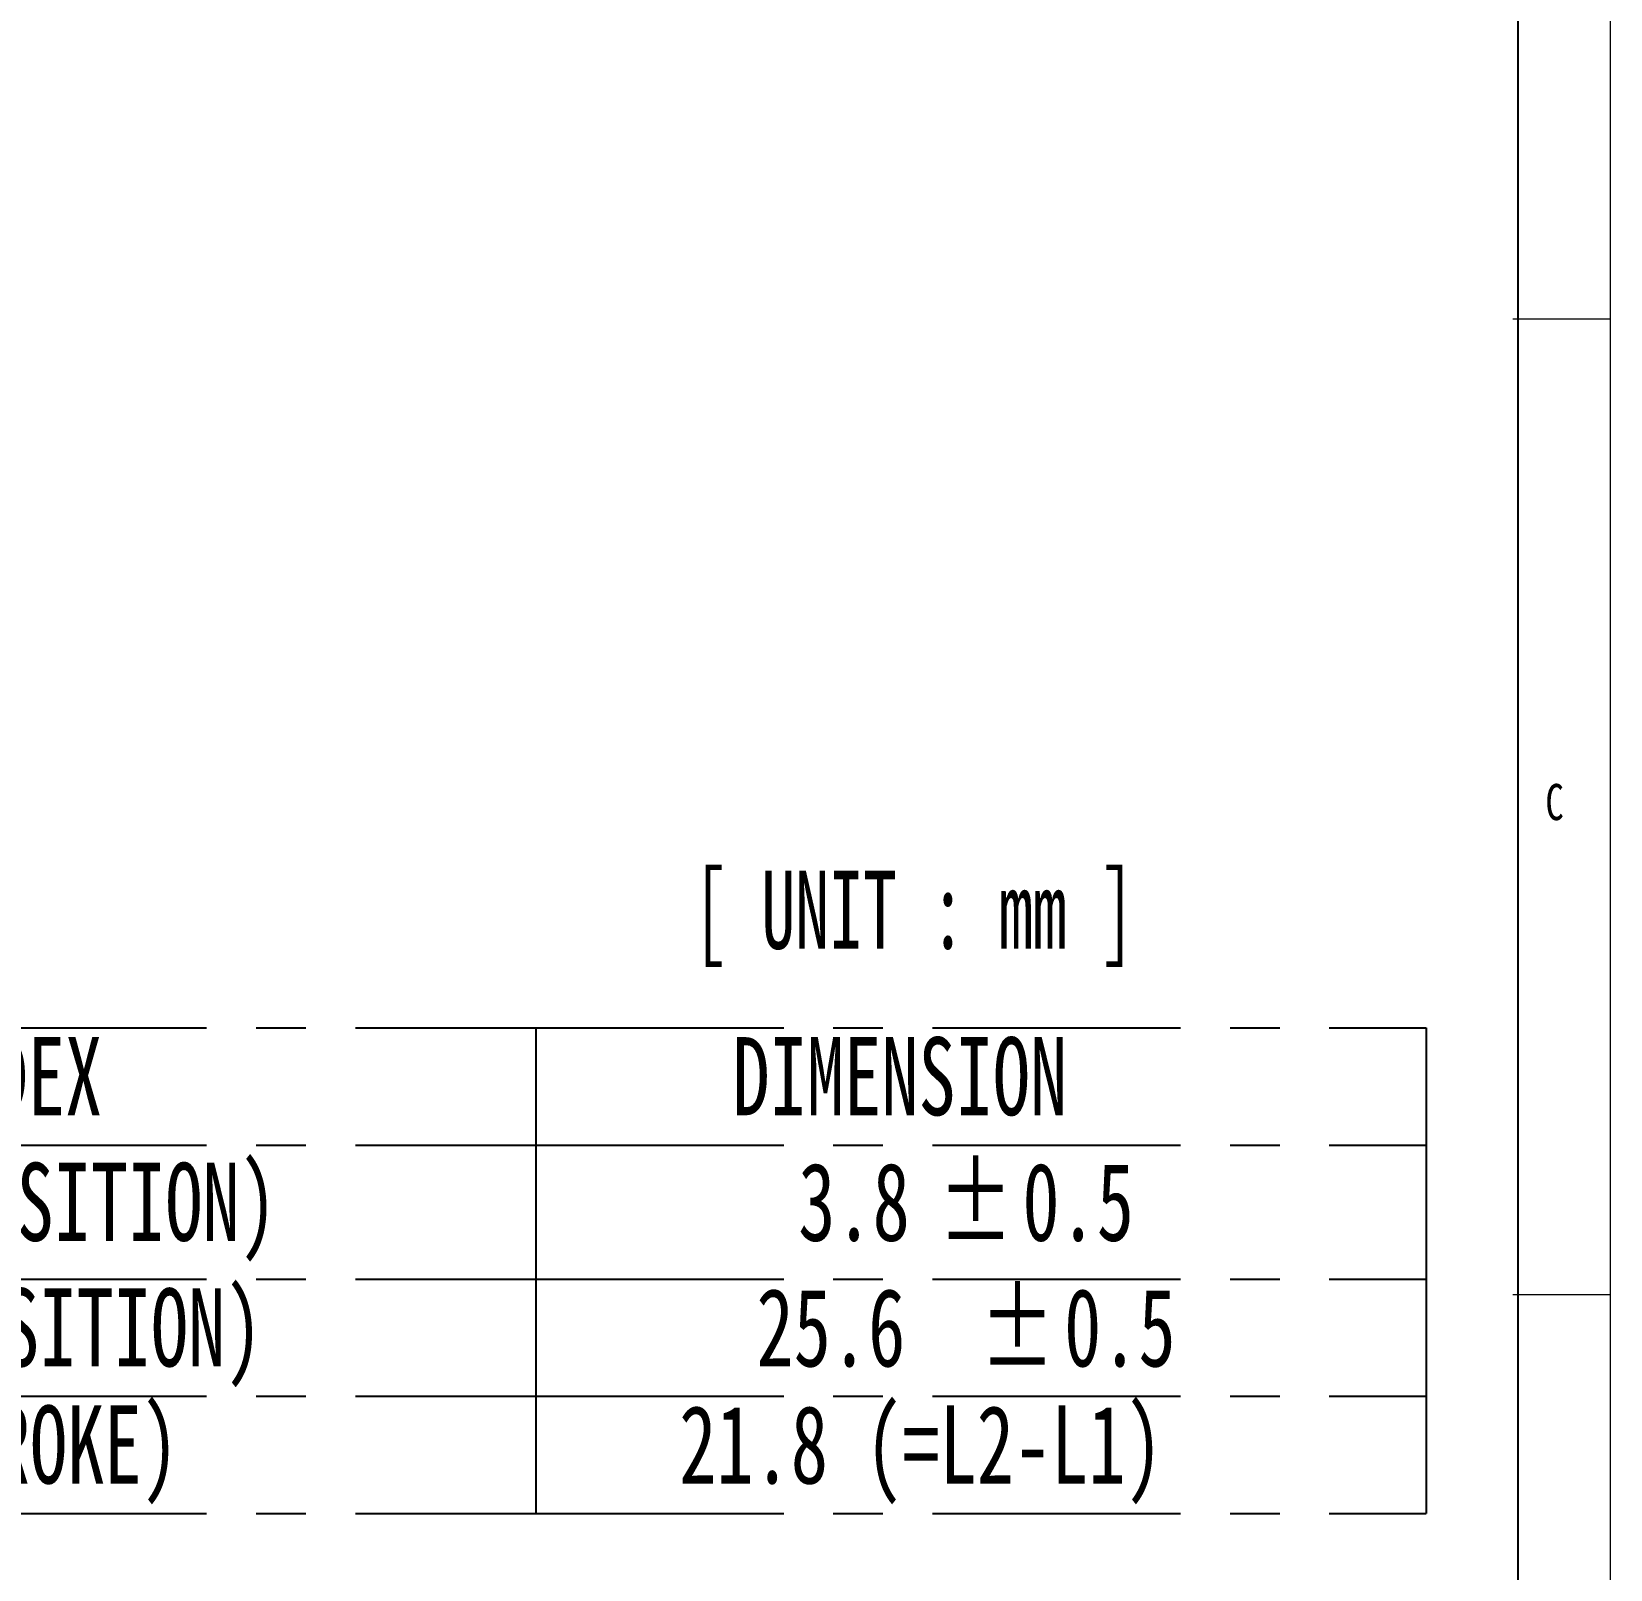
# Paper-space layout '시트2-ENG' of a CAD drawing. Header units: millimetres. Extents: x 5 to 415, y 5 to 292.
# Drawn here: x 334.1 to 415, y 134.4 to 213.2 of the extents above; entities that cross this region are included whole.
import ezdxf

# ---------------------------------------------------------------- set-up
doc = ezdxf.new("R2010")
doc.units = ezdxf.units.MM
doc.linetypes.add('CENTERX2', pattern=[20.32, 12.7, -2.54, 2.54, -2.54])
doc.layers.add('CENTER_LINE', color=7, linetype='CENTERX2')
doc.layers.add('NOTES', color=7, linetype='Continuous')
doc.styles.add('SLDTEXTSTYLE0', font='TXT', dxfattribs={"width": 0.7})
doc.styles.add('SLDTEXTSTYLE1', font='TXT', dxfattribs={"width": 0.638462})
doc.styles.add('SLDTEXTSTYLE3', font='TXT', dxfattribs={"width": 0.75})

# ---------------------------------------------------------------- blocks, each defined once
blk = doc.blocks.new('SW_TABLEANNOTATION_3')
at = {"layer": 'CENTER_LINE', "color": 0}
for p, q in [((0, 0), (49.878, 0)), ((49.878, 0), (49.878, -6)), ((49.878, 0), (95.482, 0)), ((95.482, 0), (95.482, -6)), ((0, -6), (49.878, -6)), ((49.878, -6), (49.878, -12.87)), ((49.878, -6), (95.482, -6)), ((95.482, -6), (95.482, -12.87)), ((0, -12.87), (49.878, -12.87)), ((49.878, -12.87), (49.878, -18.87)), ((49.878, -12.87), (95.482, -12.87)), ((95.482, -12.87), (95.482, -18.87)), ((0, -18.87), (49.878, -18.87)), ((49.878, -18.87), (49.878, -24.87)), ((49.878, -18.87), (95.482, -18.87)), ((95.482, -18.87), (95.482, -24.87)), ((0, -24.87), (49.878, -24.87)), ((49.878, -24.87), (95.482, -24.87))]:
    blk.add_line(p, q, dxfattribs=at)
at = {"layer": 'CENTER_LINE', "color": 0, "char_height": 4, "attachment_point": 1, "style": 'SLDTEXTSTYLE0'}
for s, insert in [('INDEX', (18.153, -0.47)), ('DIMENSION', (59.955, -0.47)), ('L1 (MIN POSITION)', (4.242, -6.905)), ('3.8', (63.321, -6.905)), ('%%p', (70.504, -6.905)), ('0.5', (74.801, -6.905)), ('L2 (MAX POSITION)', (3.505, -13.34)), ('25.6', (61.184, -13.34)), ('%%p', (72.64, -13.34)), ('0.5', (76.937, -13.34)), ('L3 (STROKE)', (10.644, -19.34)), ('21.8 (=L2-L1)', (57.227, -19.34))]:
    blk.add_mtext(s, dxfattribs=dict(at, insert=insert))

psp = doc.layouts.new('시트2-ENG')

# ---------------------------------------------------------------- linework, layer by layer
at = {"color": 7, "linetype": 'Continuous', "lineweight": 18}
for p, q in [((415, 5), (415, 292)), ((410, 198.5), (415, 198.5)), ((415, 148.5), (410, 148.5))]:
    psp.add_line(p, q, dxfattribs=at)
at = {"layer": 'NOTES', "color": 7}
psp.add_line((410.25, 287), (410.25, 10), dxfattribs=at)

# ---------------------------------------------------------------- block references
at = {"layer": 'CENTER_LINE'}
psp.add_blockref('SW_TABLEANNOTATION_3', (310.083, 162.165), dxfattribs=at)

# ---------------------------------------------------------------- texts
at = {"color": 7, "linetype": 'Continuous', "lineweight": 0, "insert": (411.667, 174.668), "char_height": 1.852, "attachment_point": 1, "style": 'SLDTEXTSTYLE3'}
psp.add_mtext('C', dxfattribs=at)
at = {"layer": 'CENTER_LINE', "insert": (368.039, 170.221), "char_height": 4, "attachment_point": 1, "style": 'SLDTEXTSTYLE1'}
psp.add_mtext('[ UNIT : mm ]', dxfattribs=at)

doc.saveas('drawing.dxf')
